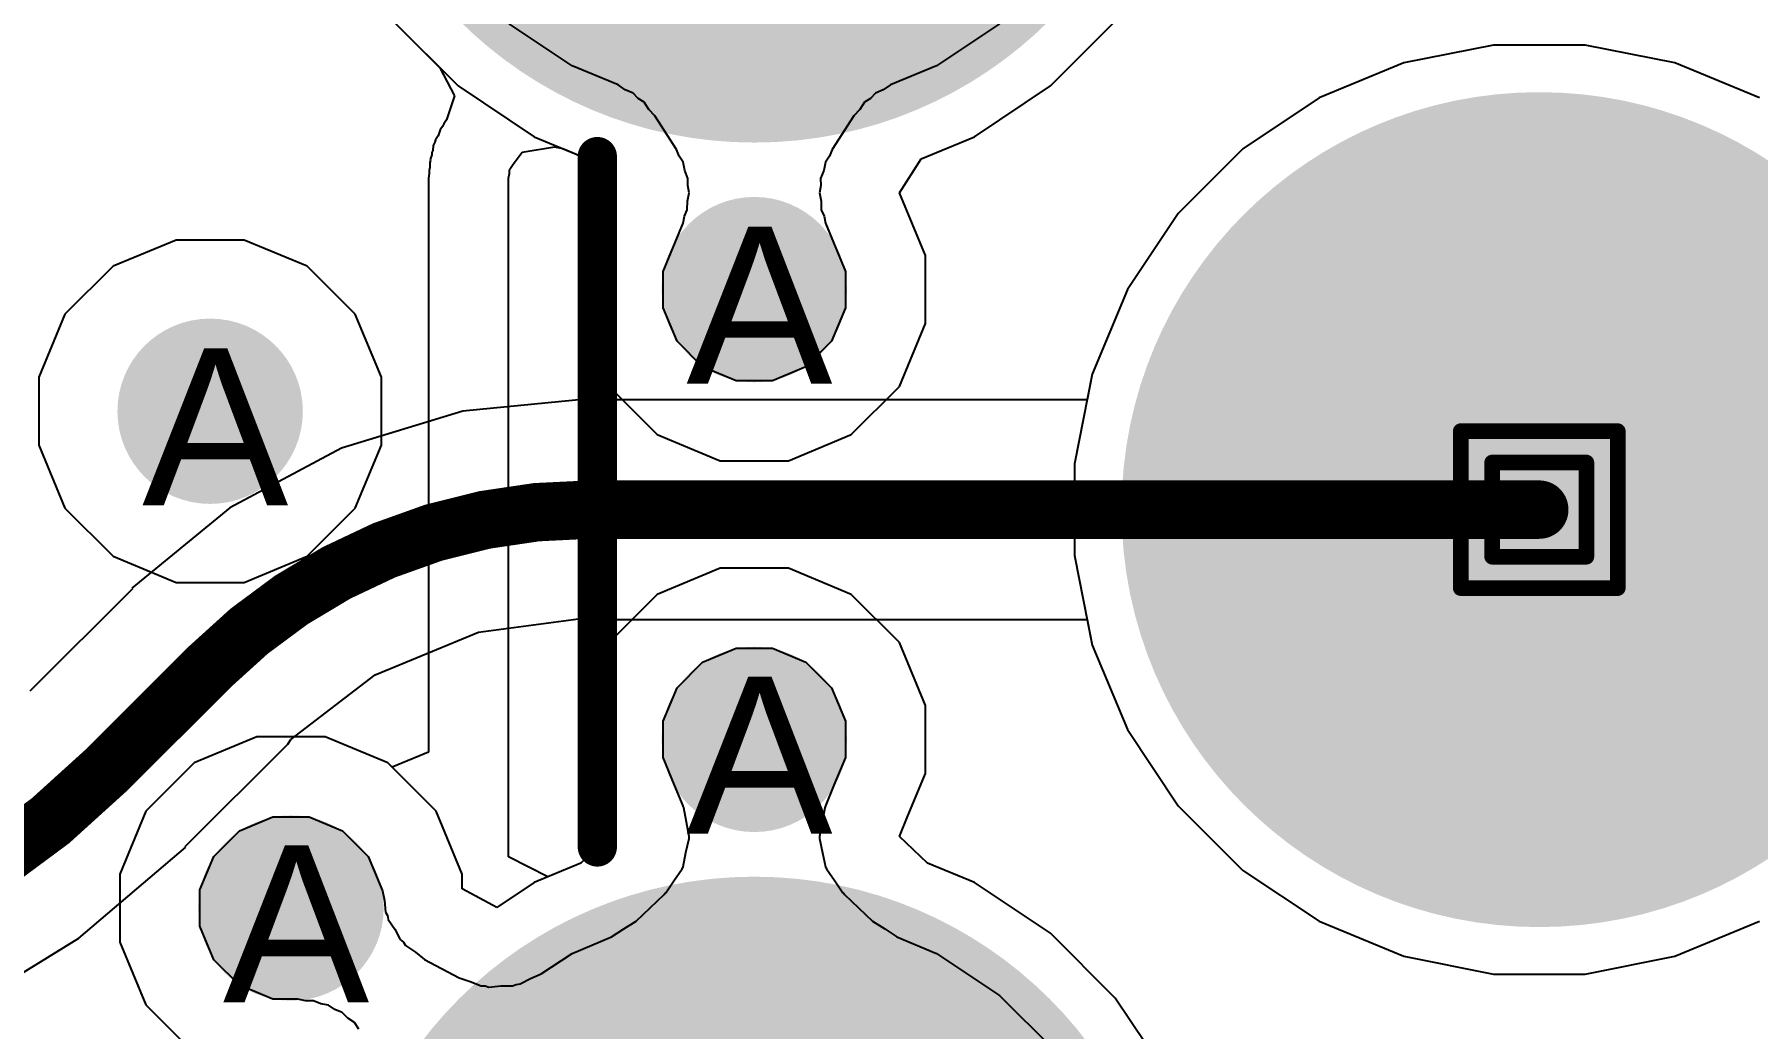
# Model space of a CAD drawing. Header units: inches. Extents: x 0 to 5271, y 0 to 5417.
# Drawn here: x 141.16 to 146.74, y 44.29 to 47.51 of the extents above; entities that cross this region are included whole.
import ezdxf

# ---------------------------------------------------------------- set-up
doc = ezdxf.new("R2010")
doc.units = ezdxf.units.IN
for name, color, linetype in [('Bottom Layer', 5, 'Continuous'), ('Bottom Solder', 6, 'Continuous'), ('Drill Drawing', 1, 'Continuous'), ('L2_GND1', 16, 'Continuous'), ('L3_SIG1', 76, 'Continuous'), ('L4_PWR', 90, 'Continuous'), ('L5_GND2', 156, 'Continuous'), ('L6_SIG2', 130, 'Continuous'), ('L7_GND3', 216, 'Continuous'), ('Multi-Layer', 9, 'Continuous'), ('Pad Holes', 156, 'Continuous'), ('Top Layer', 1, 'Continuous'), ('Top Overlay', 2, 'Continuous'), ('Top Solder', 216, 'Continuous'), ('Via Holes', 16, 'Continuous')]:
    doc.layers.add(name, color=color, linetype=linetype)
doc.styles.add('Arial', font='', dxfattribs={"height": 0.2})
doc.styles.get('Arial').set_extended_font_data('Arial')

# ---------------------------------------------------------------- blocks, each defined once
blk = doc.blocks.new('HJ_SMA175_296')
at = {"layer": 'Bottom Layer'}
h = blk.add_hatch(color=5, dxfattribs=at)
edge = h.paths.add_edge_path()
edge.add_arc((2.54, 2.54), 1.25, 0, 360)
h = blk.add_hatch(color=5, dxfattribs=at)
edge = h.paths.add_edge_path()
edge.add_arc((0, 0), 1.25, 0, 360)
h = blk.add_hatch(color=5, dxfattribs=at)
edge = h.paths.add_edge_path()
edge.add_arc((2.54, -2.54), 1.25, 0, 360)
at = {"layer": 'Bottom Solder'}
h = blk.add_hatch(color=6, dxfattribs=at)
edge = h.paths.add_edge_path()
edge.add_arc((2.54, 2.54), 1.3516, 0, 360)
h = blk.add_hatch(color=6, dxfattribs=at)
edge = h.paths.add_edge_path()
edge.add_arc((0, 0), 1.3516, 0, 360)
h = blk.add_hatch(color=6, dxfattribs=at)
edge = h.paths.add_edge_path()
edge.add_arc((2.54, -2.54), 1.3516, 0, 360)
at = {"layer": 'L2_GND1'}
h = blk.add_hatch(color=16, dxfattribs=at)
edge = h.paths.add_edge_path()
edge.add_arc((2.54, 2.54), 1.25, 0, 360)
h = blk.add_hatch(color=16, dxfattribs=at)
edge = h.paths.add_edge_path()
edge.add_arc((0, 0), 1.25, 0, 360)
h = blk.add_hatch(color=16, dxfattribs=at)
edge = h.paths.add_edge_path()
edge.add_arc((2.54, -2.54), 1.25, 0, 360)
at = {"layer": 'L3_SIG1'}
h = blk.add_hatch(color=76, dxfattribs=at)
edge = h.paths.add_edge_path()
edge.add_arc((2.54, 2.54), 1.25, 0, 360)
h = blk.add_hatch(color=76, dxfattribs=at)
edge = h.paths.add_edge_path()
edge.add_arc((0, 0), 1.25, 0, 360)
h = blk.add_hatch(color=76, dxfattribs=at)
edge = h.paths.add_edge_path()
edge.add_arc((2.54, -2.54), 1.25, 0, 360)
at = {"layer": 'L4_PWR'}
h = blk.add_hatch(color=90, dxfattribs=at)
edge = h.paths.add_edge_path()
edge.add_arc((2.54, 2.54), 1.25, 0, 360)
h = blk.add_hatch(color=90, dxfattribs=at)
edge = h.paths.add_edge_path()
edge.add_arc((0, 0), 1.25, 0, 360)
h = blk.add_hatch(color=90, dxfattribs=at)
edge = h.paths.add_edge_path()
edge.add_arc((2.54, -2.54), 1.25, 0, 360)
at = {"layer": 'L5_GND2'}
h = blk.add_hatch(color=156, dxfattribs=at)
edge = h.paths.add_edge_path()
edge.add_arc((2.54, 2.54), 1.25, 0, 360)
h = blk.add_hatch(color=156, dxfattribs=at)
edge = h.paths.add_edge_path()
edge.add_arc((0, 0), 1.25, 0, 360)
h = blk.add_hatch(color=156, dxfattribs=at)
edge = h.paths.add_edge_path()
edge.add_arc((2.54, -2.54), 1.25, 0, 360)
at = {"layer": 'L6_SIG2'}
h = blk.add_hatch(color=130, dxfattribs=at)
edge = h.paths.add_edge_path()
edge.add_arc((2.54, 2.54), 1.25, 0, 360)
h = blk.add_hatch(color=130, dxfattribs=at)
edge = h.paths.add_edge_path()
edge.add_arc((0, 0), 1.25, 0, 360)
h = blk.add_hatch(color=130, dxfattribs=at)
edge = h.paths.add_edge_path()
edge.add_arc((2.54, -2.54), 1.25, 0, 360)
at = {"layer": 'L7_GND3'}
h = blk.add_hatch(color=216, dxfattribs=at)
edge = h.paths.add_edge_path()
edge.add_arc((2.54, 2.54), 1.25, 0, 360)
h = blk.add_hatch(color=216, dxfattribs=at)
edge = h.paths.add_edge_path()
edge.add_arc((0, 0), 1.25, 0, 360)
h = blk.add_hatch(color=216, dxfattribs=at)
edge = h.paths.add_edge_path()
edge.add_arc((2.54, -2.54), 1.25, 0, 360)
at = {"layer": 'Multi-Layer'}
h = blk.add_hatch(color=9, dxfattribs=at)
edge = h.paths.add_edge_path()
edge.add_arc((2.54, 2.54), 1.25, 0, 360)
h = blk.add_hatch(color=9, dxfattribs=at)
edge = h.paths.add_edge_path()
edge.add_arc((0, 0), 1.25, 0, 360)
h = blk.add_hatch(color=9, dxfattribs=at)
edge = h.paths.add_edge_path()
edge.add_arc((2.54, -2.54), 1.25, 0, 360)
at = {"layer": 'Pad Holes'}
h = blk.add_hatch(color=7, dxfattribs=at)
edge = h.paths.add_edge_path()
edge.add_arc((0, 0), 0.7, 0, 360)
at = {"layer": 'Top Layer'}
h = blk.add_hatch(color=1, dxfattribs=at)
edge = h.paths.add_edge_path()
edge.add_arc((2.54, 2.54), 1.25, 0, 360)
h = blk.add_hatch(color=1, dxfattribs=at)
edge = h.paths.add_edge_path()
edge.add_arc((0, 0), 1.25, 0, 360)
h = blk.add_hatch(color=1, dxfattribs=at)
edge = h.paths.add_edge_path()
edge.add_arc((2.54, -2.54), 1.25, 0, 360)
at = {"layer": 'Top Solder'}
h = blk.add_hatch(color=216, dxfattribs=at)
edge = h.paths.add_edge_path()
edge.add_arc((2.54, 2.54), 1.3516, 0, 360)
h = blk.add_hatch(color=216, dxfattribs=at)
edge = h.paths.add_edge_path()
edge.add_arc((0, 0), 1.3516, 0, 360)
h = blk.add_hatch(color=216, dxfattribs=at)
edge = h.paths.add_edge_path()
edge.add_arc((2.54, -2.54), 1.3516, 0, 360)
at = {"layer": 'Top Overlay'}
blk.add_lwpolyline([(3.048, 1.0922, 0.127, 0.127, 0), (3.048, -1.143, 0.127, 0.127, 0)], format="xyseb", dxfattribs=at)
for points in [[(3.0162, 1.0922, 0.0635, 0.0635, 1), (3.0797, 1.0922, 0.0635, 0.0635, 1)], [(3.0162, -1.143, 0.0635, 0.0635, 1), (3.0797, -1.143, 0.0635, 0.0635, 1)]]:
    blk.add_lwpolyline(points, format="xyseb", close=True, dxfattribs=at)

msp = doc.modelspace()

# ---------------------------------------------------------------- hatches: boundary and pattern name
at = {"layer": 'Bottom Layer'}
h = msp.add_hatch(color=5, dxfattribs=at)
edge = h.paths.add_edge_path()
edge.add_arc((143.4928, 46.6864), 0.3, 0, 360)
h = msp.add_hatch(color=5, dxfattribs=at)
edge = h.paths.add_edge_path()
edge.add_arc((141.732, 46.2925), 0.3, 0, 360)
h = msp.add_hatch(color=5, dxfattribs=at)
edge = h.paths.add_edge_path()
edge.add_arc((143.4928, 45.23), 0.3, 0, 360)
h = msp.add_hatch(color=5, dxfattribs=at)
edge = h.paths.add_edge_path()
edge.add_arc((141.9936, 44.684), 0.3, 0, 360)
at = {"layer": 'L2_GND1'}
h = msp.add_hatch(color=16, dxfattribs=at)
edge = h.paths.add_edge_path()
edge.add_arc((143.4928, 46.6864), 0.3, 0, 360)
h = msp.add_hatch(color=16, dxfattribs=at)
edge = h.paths.add_edge_path()
edge.add_arc((141.732, 46.2925), 0.3, 0, 360)
h = msp.add_hatch(color=16, dxfattribs=at)
edge = h.paths.add_edge_path()
edge.add_arc((143.4928, 45.23), 0.3, 0, 360)
h = msp.add_hatch(color=16, dxfattribs=at)
edge = h.paths.add_edge_path()
edge.add_arc((141.9936, 44.684), 0.3, 0, 360)
at = {"layer": 'L3_SIG1'}
h = msp.add_hatch(color=76, dxfattribs=at)
edge = h.paths.add_edge_path()
edge.add_arc((143.4928, 46.6864), 0.3, 0, 360)
h = msp.add_hatch(color=76, dxfattribs=at)
edge = h.paths.add_edge_path()
edge.add_arc((141.732, 46.2925), 0.3, 0, 360)
h = msp.add_hatch(color=76, dxfattribs=at)
edge = h.paths.add_edge_path()
edge.add_arc((143.4928, 45.23), 0.3, 0, 360)
h = msp.add_hatch(color=76, dxfattribs=at)
edge = h.paths.add_edge_path()
edge.add_arc((141.9936, 44.684), 0.3, 0, 360)
at = {"layer": 'L4_PWR'}
h = msp.add_hatch(color=90, dxfattribs=at)
edge = h.paths.add_edge_path()
edge.add_arc((143.4928, 46.6864), 0.3, 0, 360)
h = msp.add_hatch(color=90, dxfattribs=at)
edge = h.paths.add_edge_path()
edge.add_arc((141.732, 46.2925), 0.3, 0, 360)
h = msp.add_hatch(color=90, dxfattribs=at)
edge = h.paths.add_edge_path()
edge.add_arc((143.4928, 45.23), 0.3, 0, 360)
h = msp.add_hatch(color=90, dxfattribs=at)
edge = h.paths.add_edge_path()
edge.add_arc((141.9936, 44.684), 0.3, 0, 360)
at = {"layer": 'L5_GND2'}
h = msp.add_hatch(color=156, dxfattribs=at)
edge = h.paths.add_edge_path()
edge.add_arc((143.4928, 46.6864), 0.3, 0, 360)
h = msp.add_hatch(color=156, dxfattribs=at)
edge = h.paths.add_edge_path()
edge.add_arc((141.732, 46.2925), 0.3, 0, 360)
h = msp.add_hatch(color=156, dxfattribs=at)
edge = h.paths.add_edge_path()
edge.add_arc((143.4928, 45.23), 0.3, 0, 360)
h = msp.add_hatch(color=156, dxfattribs=at)
edge = h.paths.add_edge_path()
edge.add_arc((141.9936, 44.684), 0.3, 0, 360)
at = {"layer": 'L6_SIG2'}
h = msp.add_hatch(color=130, dxfattribs=at)
edge = h.paths.add_edge_path()
edge.add_arc((143.4928, 46.6864), 0.3, 0, 360)
h = msp.add_hatch(color=130, dxfattribs=at)
edge = h.paths.add_edge_path()
edge.add_arc((141.732, 46.2925), 0.3, 0, 360)
h = msp.add_hatch(color=130, dxfattribs=at)
edge = h.paths.add_edge_path()
edge.add_arc((143.4928, 45.23), 0.3, 0, 360)
h = msp.add_hatch(color=130, dxfattribs=at)
edge = h.paths.add_edge_path()
edge.add_arc((141.9936, 44.684), 0.3, 0, 360)
at = {"layer": 'L7_GND3'}
h = msp.add_hatch(color=216, dxfattribs=at)
edge = h.paths.add_edge_path()
edge.add_arc((143.4928, 46.6864), 0.3, 0, 360)
h = msp.add_hatch(color=216, dxfattribs=at)
edge = h.paths.add_edge_path()
edge.add_arc((141.732, 46.2925), 0.3, 0, 360)
h = msp.add_hatch(color=216, dxfattribs=at)
edge = h.paths.add_edge_path()
edge.add_arc((143.4928, 45.23), 0.3, 0, 360)
h = msp.add_hatch(color=216, dxfattribs=at)
edge = h.paths.add_edge_path()
edge.add_arc((141.9936, 44.684), 0.3, 0, 360)
at = {"layer": 'Top Layer'}
h = msp.add_hatch(color=1, dxfattribs=at)
edge = h.paths.add_edge_path()
edge.add_arc((143.4928, 46.6864), 0.3, 0, 360)
h = msp.add_hatch(color=1, dxfattribs=at)
edge = h.paths.add_edge_path()
edge.add_arc((141.732, 46.2925), 0.3, 0, 360)
h = msp.add_hatch(color=1, dxfattribs=at)
edge = h.paths.add_edge_path()
edge.add_arc((143.4928, 45.23), 0.3, 0, 360)
h = msp.add_hatch(color=1, dxfattribs=at)
edge = h.paths.add_edge_path()
edge.add_arc((141.9936, 44.684), 0.3, 0, 360)
at = {"layer": 'Via Holes'}
h = msp.add_hatch(color=7, dxfattribs=at)
edge = h.paths.add_edge_path()
edge.add_arc((143.4928, 46.6864), 0.15, 0, 360)
h = msp.add_hatch(color=7, dxfattribs=at)
edge = h.paths.add_edge_path()
edge.add_arc((141.732, 46.2925), 0.15, 0, 360)
h = msp.add_hatch(color=7, dxfattribs=at)
edge = h.paths.add_edge_path()
edge.add_arc((143.4928, 45.23), 0.15, 0, 360)
h = msp.add_hatch(color=7, dxfattribs=at)
edge = h.paths.add_edge_path()
edge.add_arc((141.9936, 44.684), 0.15, 0, 360)

# ---------------------------------------------------------------- linework, layer by layer
at = {"layer": 'Bottom Layer'}
for p, q in [((145.8847, 47.478), (145.5941, 47.4202)), ((146.1809, 47.478), (145.8847, 47.478)), ((146.4715, 47.4202), (146.1809, 47.478)), ((145.5941, 47.4202), (145.3204, 47.3069)), ((146.7452, 47.3069), (146.4715, 47.4202)), ((145.3204, 47.3069), (145.0741, 47.1423)), ((145.0741, 47.1423), (144.8646, 46.9328)), ((144.8646, 46.9328), (144.7, 46.6864)), ((144.7, 46.6864), (144.5866, 46.4127)), ((144.5866, 46.4127), (144.5288, 46.1222)), ((144.5288, 46.1222), (144.5288, 45.8259)), ((144.5288, 45.8259), (144.5866, 45.5353)), ((144.5866, 45.5353), (144.7, 45.2616)), ((144.7, 45.2616), (144.8646, 45.0153)), ((144.8646, 45.0153), (145.0741, 44.8058)), ((145.0741, 44.8058), (145.3204, 44.6412)), ((145.3204, 44.6412), (145.5941, 44.5278)), ((146.4715, 44.5278), (146.7452, 44.6412)), ((145.5941, 44.5278), (145.8847, 44.47)), ((146.1809, 44.47), (146.4715, 44.5278)), ((145.8847, 44.47), (146.1809, 44.47))]:
    msp.add_line(p, q, dxfattribs=at)
at = {"layer": 'Drill Drawing'}
for points in [[(145.7788, 46.228, 0.0508, 0.0508, 0), (146.2868, 46.228, 0.0508, 0.0508, 0)], [(145.7788, 45.72, 0.0508, 0.0508, 0), (145.7788, 46.228, 0.0508, 0.0508, 0)], [(146.2868, 45.72, 0.0508, 0.0508, 0), (146.2868, 46.228, 0.0508, 0.0508, 0)], [(145.8804, 46.1264, 0.0508, 0.0508, 0), (146.1852, 46.1264, 0.0508, 0.0508, 0)], [(145.8804, 45.8216, 0.0508, 0.0508, 0), (145.8804, 46.1264, 0.0508, 0.0508, 0)], [(146.1852, 45.8216, 0.0508, 0.0508, 0), (146.1852, 46.1264, 0.0508, 0.0508, 0)], [(145.8804, 45.8216, 0.0508, 0.0508, 0), (146.1852, 45.8216, 0.0508, 0.0508, 0)], [(145.7788, 45.72, 0.0508, 0.0508, 0), (146.2868, 45.72, 0.0508, 0.0508, 0)]]:
    msp.add_lwpolyline(points, format="xyseb", dxfattribs=at)
for points in [[(145.7661, 46.228, 0.0254, 0.0254, 1), (145.7915, 46.228, 0.0254, 0.0254, 1)], [(145.7661, 46.228, 0.0254, 0.0254, 1), (145.7915, 46.228, 0.0254, 0.0254, 1)], [(146.2741, 46.228, 0.0254, 0.0254, 1), (146.2995, 46.228, 0.0254, 0.0254, 1)], [(146.2741, 46.228, 0.0254, 0.0254, 1), (146.2995, 46.228, 0.0254, 0.0254, 1)], [(145.8677, 46.1264, 0.0254, 0.0254, 1), (145.8931, 46.1264, 0.0254, 0.0254, 1)], [(145.8677, 46.1264, 0.0254, 0.0254, 1), (145.8931, 46.1264, 0.0254, 0.0254, 1)], [(146.1725, 46.1264, 0.0254, 0.0254, 1), (146.1979, 46.1264, 0.0254, 0.0254, 1)], [(146.1725, 46.1264, 0.0254, 0.0254, 1), (146.1979, 46.1264, 0.0254, 0.0254, 1)], [(145.8677, 45.8216, 0.0254, 0.0254, 1), (145.8931, 45.8216, 0.0254, 0.0254, 1)], [(145.8677, 45.8216, 0.0254, 0.0254, 1), (145.8931, 45.8216, 0.0254, 0.0254, 1)], [(146.1725, 45.8216, 0.0254, 0.0254, 1), (146.1979, 45.8216, 0.0254, 0.0254, 1)], [(146.1725, 45.8216, 0.0254, 0.0254, 1), (146.1979, 45.8216, 0.0254, 0.0254, 1)], [(145.7661, 45.72, 0.0254, 0.0254, 1), (145.7915, 45.72, 0.0254, 0.0254, 1)], [(145.7661, 45.72, 0.0254, 0.0254, 1), (145.7915, 45.72, 0.0254, 0.0254, 1)], [(146.2741, 45.72, 0.0254, 0.0254, 1), (146.2995, 45.72, 0.0254, 0.0254, 1)], [(146.2741, 45.72, 0.0254, 0.0254, 1), (146.2995, 45.72, 0.0254, 0.0254, 1)]]:
    msp.add_lwpolyline(points, format="xyseb", close=True, dxfattribs=at)
at = {"layer": 'L2_GND1'}
for p, q in [((142.3246, 47.5553), (142.5341, 47.3458)), ((142.9031, 47.4107), (142.6991, 47.547)), ((144.2865, 47.547), (144.0825, 47.4107)), ((144.4516, 47.3458), (144.661, 47.5553)), ((145.8847, 47.478), (145.5941, 47.4202)), ((146.1809, 47.478), (145.8847, 47.478)), ((146.4715, 47.4202), (146.1809, 47.478)), ((143.0521, 47.349), (142.9031, 47.4107)), ((144.0825, 47.4107), (143.9335, 47.349)), ((145.5941, 47.4202), (145.3204, 47.3069)), ((146.7452, 47.3069), (146.4715, 47.4202)), ((142.5341, 47.3458), (142.7804, 47.1812)), ((143.0753, 47.3334), (143.0521, 47.349)), ((143.9335, 47.349), (143.9103, 47.3334)), ((144.2052, 47.1812), (144.4516, 47.3458)), ((143.101, 47.3222), (143.0753, 47.3334)), ((143.1169, 47.3056), (143.101, 47.3222)), ((143.1361, 47.2928), (143.1169, 47.3056)), ((143.1517, 47.2696), (143.1361, 47.2928)), ((143.8495, 47.2928), (143.834, 47.2696)), ((143.8687, 47.3056), (143.8495, 47.2928)), ((143.8847, 47.3222), (143.8687, 47.3056)), ((143.9103, 47.3334), (143.8847, 47.3222)), ((145.3204, 47.3069), (145.0741, 47.1423)), ((143.171, 47.2494), (143.1517, 47.2696)), ((143.2412, 47.14), (143.171, 47.2494)), ((143.8146, 47.2494), (143.7444, 47.14)), ((143.834, 47.2696), (143.8146, 47.2494)), ((142.7804, 47.1812), (142.953, 47.1097)), ((144.0326, 47.1097), (144.2052, 47.1812)), ((143.2496, 47.1185), (143.2412, 47.14)), ((143.2624, 47.0994), (143.2496, 47.1185)), ((143.736, 47.1185), (143.7232, 47.0994)), ((143.7444, 47.14), (143.736, 47.1185)), ((145.0741, 47.1423), (144.8646, 46.9328)), ((142.953, 47.1097), (143.0231, 47.0002)), ((143.2679, 47.0719), (143.2624, 47.0994)), ((143.2781, 47.0459), (143.2679, 47.0719)), ((143.7177, 47.0719), (143.7075, 47.0459)), ((143.7232, 47.0994), (143.7177, 47.0719)), ((143.9625, 47.0002), (144.0326, 47.1097)), ((143.2776, 47.0229), (143.2781, 47.0459)), ((143.2821, 47.0002), (143.2776, 47.0229)), ((143.708, 47.0229), (143.7035, 47.0002)), ((143.7075, 47.0459), (143.708, 47.0229)), ((143.0231, 47.0002), (142.9388, 46.7966)), ((143.2761, 46.9449), (143.2767, 46.9728)), ((143.2767, 46.9728), (143.2821, 47.0002)), ((143.7035, 47.0002), (143.7089, 46.9728)), ((143.7089, 46.9728), (143.7095, 46.9449)), ((144.0468, 46.7966), (143.9625, 47.0002)), ((143.1978, 46.7451), (143.2624, 46.9011)), ((143.2624, 46.9011), (143.2669, 46.9238)), ((143.2669, 46.9238), (143.2761, 46.9449)), ((143.7095, 46.9449), (143.7187, 46.9238)), ((143.7187, 46.9238), (143.7232, 46.9011)), ((143.7232, 46.9011), (143.7878, 46.7451)), ((144.8646, 46.9328), (144.7, 46.6864)), ((141.6218, 46.8465), (141.4182, 46.7622)), ((141.8422, 46.8465), (141.6218, 46.8465)), ((142.0458, 46.7622), (141.8422, 46.8465)), ((142.9388, 46.7966), (142.9388, 46.5762)), ((144.0468, 46.5762), (144.0468, 46.7966)), ((141.4182, 46.7622), (141.2623, 46.6063)), ((142.2017, 46.6063), (142.0458, 46.7622)), ((143.1978, 46.6278), (143.1978, 46.7451)), ((143.7878, 46.7451), (143.7878, 46.6278)), ((144.7, 46.6864), (144.5866, 46.4127)), ((143.2427, 46.5193), (143.1978, 46.6278)), ((143.7878, 46.6278), (143.7429, 46.5193)), ((141.2623, 46.6063), (141.178, 46.4027)), ((142.286, 46.4027), (142.2017, 46.6063)), ((142.9388, 46.5762), (143.0231, 46.3726)), ((143.9625, 46.3726), (144.0468, 46.5762)), ((143.3257, 46.4363), (143.2427, 46.5193)), ((143.7429, 46.5193), (143.6599, 46.4363)), ((141.178, 46.4027), (141.178, 46.1823)), ((142.286, 46.1823), (142.286, 46.4027)), ((143.4341, 46.3914), (143.3257, 46.4363)), ((143.5515, 46.3914), (143.4341, 46.3914)), ((143.6599, 46.4363), (143.5515, 46.3914)), ((144.5866, 46.4127), (144.5288, 46.1222)), ((143.0231, 46.3726), (143.179, 46.2168)), ((143.8066, 46.2168), (143.9625, 46.3726)), ((141.178, 46.1823), (141.2623, 45.9787)), ((142.2017, 45.9787), (142.286, 46.1823)), ((143.179, 46.2168), (143.3826, 46.1324)), ((143.603, 46.1324), (143.8066, 46.2168)), ((143.3826, 46.1324), (143.603, 46.1324)), ((144.5288, 46.1222), (144.5288, 45.8259)), ((141.2623, 45.9787), (141.4182, 45.8229)), ((142.0458, 45.8229), (142.2017, 45.9787)), ((141.4182, 45.8229), (141.6218, 45.7385)), ((141.8422, 45.7385), (142.0458, 45.8229)), ((143.3826, 45.784), (143.179, 45.6996)), ((143.603, 45.784), (143.3826, 45.784)), ((143.8066, 45.6996), (143.603, 45.784)), ((144.5288, 45.8259), (144.5866, 45.5353)), ((141.6218, 45.7385), (141.8422, 45.7385)), ((143.179, 45.6996), (143.0231, 45.5438)), ((143.9625, 45.5438), (143.8066, 45.6996)), ((143.0231, 45.5438), (142.9388, 45.3402)), ((143.3257, 45.4801), (143.4341, 45.525)), ((143.4341, 45.525), (143.5515, 45.525)), ((143.5515, 45.525), (143.6599, 45.4801)), ((144.0468, 45.3402), (143.9625, 45.5438)), ((144.5866, 45.5353), (144.7, 45.2616)), ((143.2427, 45.3971), (143.3257, 45.4801)), ((143.6599, 45.4801), (143.7429, 45.3971)), ((143.1978, 45.2887), (143.2427, 45.3971)), ((143.7429, 45.3971), (143.7878, 45.2887)), ((142.9388, 45.3402), (142.9388, 45.1198)), ((144.0468, 45.1198), (144.0468, 45.3402)), ((143.1978, 45.1713), (143.1978, 45.2887)), ((143.7878, 45.2887), (143.7878, 45.1713)), ((141.8834, 45.238), (141.6798, 45.1537)), ((142.1038, 45.238), (141.8834, 45.238)), ((142.3074, 45.1537), (142.1038, 45.238)), ((144.7, 45.2616), (144.8646, 45.0153)), ((143.235, 45.0815), (143.1978, 45.1713)), ((143.7878, 45.1713), (143.7506, 45.0814)), ((141.6798, 45.1537), (141.5239, 44.9978)), ((142.4632, 44.9978), (142.3074, 45.1537)), ((142.9388, 45.1198), (142.9957, 44.9823)), ((143.9899, 44.9823), (144.0468, 45.1198)), ((143.235, 45.0814), (143.235, 45.0815)), ((143.2624, 45.0153), (143.235, 45.0814)), ((143.235, 45.0814), (143.235, 45.0814)), ((143.7506, 45.0814), (143.7232, 45.0153)), ((143.7506, 45.0814), (143.7506, 45.0814)), ((141.5239, 44.9978), (141.4396, 44.7942)), ((142.5476, 44.7942), (142.4632, 44.9978)), ((143.2631, 45.0119), (143.2624, 45.0153)), ((143.2649, 45.009), (143.2631, 45.0119)), ((143.2729, 44.9625), (143.2649, 45.009)), ((143.7207, 45.009), (143.7127, 44.9624)), ((143.7225, 45.0119), (143.7207, 45.009)), ((143.7232, 45.0153), (143.7225, 45.0119)), ((144.8646, 45.0153), (145.0741, 44.8058)), ((141.8265, 44.9341), (141.9349, 44.979)), ((141.9349, 44.979), (142.0523, 44.979)), ((142.0523, 44.979), (142.1607, 44.9341)), ((142.9957, 44.9823), (143.0231, 44.9162)), ((143.2821, 44.9162), (143.2729, 44.9625)), ((143.7127, 44.9624), (143.7035, 44.9162)), ((143.9625, 44.9162), (143.9899, 44.9823)), ((141.7435, 44.8511), (141.8265, 44.9341)), ((142.1607, 44.9341), (142.2437, 44.8511)), ((143.0231, 44.9162), (142.932, 44.8296)), ((143.2716, 44.8634), (143.282, 44.9094)), ((143.2815, 44.9128), (143.2821, 44.9162)), ((143.282, 44.9094), (143.2815, 44.9128)), ((143.7035, 44.9162), (143.7042, 44.9128)), ((143.7042, 44.9128), (143.7036, 44.9094)), ((143.7036, 44.9094), (143.714, 44.8633)), ((144.0536, 44.8296), (143.9625, 44.9162)), ((141.6986, 44.7427), (141.7435, 44.8511)), ((142.2437, 44.8511), (142.2899, 44.7397)), ((142.932, 44.8296), (142.7804, 44.7669)), ((143.2624, 44.8171), (143.2716, 44.8634)), ((143.714, 44.8633), (143.7232, 44.8171)), ((144.2052, 44.7669), (144.0536, 44.8296)), ((141.4396, 44.7942), (141.4396, 44.5738)), ((142.5476, 44.746), (142.5476, 44.7942)), ((143.2063, 44.733), (143.2325, 44.7723)), ((143.2325, 44.7723), (143.2597, 44.8109)), ((143.2597, 44.8109), (143.2605, 44.8142)), ((143.2605, 44.8142), (143.2624, 44.8171)), ((143.7232, 44.8171), (143.7251, 44.8142)), ((143.7251, 44.8142), (143.7259, 44.8109)), ((143.7259, 44.8109), (143.7531, 44.7723)), ((143.7531, 44.7723), (143.7793, 44.733)), ((145.0741, 44.8058), (145.3204, 44.6412)), ((141.6986, 44.6253), (141.6986, 44.7427)), ((142.2899, 44.7397), (142.296, 44.7087)), ((142.6596, 44.6861), (142.5476, 44.746)), ((142.7804, 44.7669), (142.6596, 44.6861)), ((143.1103, 44.6418), (143.2014, 44.7283)), ((143.2014, 44.7283), (143.2034, 44.7311)), ((143.2034, 44.7311), (143.2063, 44.733)), ((143.7793, 44.733), (143.7822, 44.7311)), ((143.7822, 44.7311), (143.7842, 44.7283)), ((143.7842, 44.7283), (143.8753, 44.6418)), ((144.4516, 44.6023), (144.2052, 44.7669)), ((142.296, 44.7087), (142.2998, 44.6708)), ((142.2998, 44.6708), (142.3058, 44.6595)), ((141.7435, 44.5169), (141.6986, 44.6253)), ((142.3058, 44.6595), (142.3083, 44.6469)), ((142.3083, 44.6469), (142.3295, 44.6153)), ((142.3295, 44.6153), (142.3474, 44.5817)), ((143.0311, 44.5904), (143.0704, 44.6166)), ((143.0704, 44.6166), (143.1103, 44.6418)), ((143.8753, 44.6418), (143.9153, 44.6166)), ((143.9153, 44.6166), (143.9545, 44.5904)), ((145.3204, 44.6412), (145.5941, 44.5278)), ((146.4715, 44.5278), (146.7452, 44.6412)), ((141.4396, 44.5738), (141.5239, 44.3702)), ((142.3474, 44.5817), (142.3573, 44.5736)), ((142.3573, 44.5736), (142.3645, 44.5629)), ((142.3645, 44.5629), (142.3961, 44.5417)), ((142.9031, 44.5373), (143.0311, 44.5904)), ((143.9545, 44.5904), (144.0825, 44.5374)), ((144.661, 44.3928), (144.4516, 44.6023)), ((141.8265, 44.4339), (141.7435, 44.5169)), ((142.3961, 44.5417), (142.4255, 44.5176)), ((142.4255, 44.5176), (142.5375, 44.4577)), ((142.8035, 44.4708), (142.9031, 44.5373)), ((144.0825, 44.5374), (144.2865, 44.4011)), ((145.5941, 44.5278), (145.8847, 44.47)), ((146.1809, 44.47), (146.4715, 44.5278)), ((142.5375, 44.4577), (142.5739, 44.4467)), ((142.5739, 44.4467), (142.6091, 44.4321)), ((142.722, 44.437), (142.7348, 44.4383)), ((142.7348, 44.4383), (142.7683, 44.4563)), ((142.7683, 44.4563), (142.8035, 44.4708)), ((145.8847, 44.47), (146.1809, 44.47)), ((141.9349, 44.389), (141.8265, 44.4339)), ((142.0157, 44.389), (141.9349, 44.389)), ((142.0407, 44.384), (142.0157, 44.389)), ((142.0662, 44.384), (142.0407, 44.384)), ((142.0898, 44.3743), (142.0662, 44.384)), ((142.6091, 44.4321), (142.6219, 44.4321)), ((142.6219, 44.4321), (142.6342, 44.4284)), ((142.6342, 44.4284), (142.6721, 44.4321)), ((142.6721, 44.4321), (142.7101, 44.4321)), ((142.7101, 44.4321), (142.722, 44.437)), ((144.2865, 44.4011), (144.4599, 44.2277)), ((144.8256, 44.1464), (144.661, 44.3928)), ((141.5239, 44.3702), (141.6798, 44.2144)), ((142.1148, 44.3693), (142.0898, 44.3743)), ((142.136, 44.3551), (142.1148, 44.3693)), ((142.1596, 44.3454), (142.136, 44.3551)), ((142.1776, 44.3273), (142.1596, 44.3454)), ((142.1988, 44.3131), (142.1776, 44.3273)), ((142.213, 44.2919), (142.1988, 44.3131))]:
    msp.add_line(p, q, dxfattribs=at)
at = {"layer": 'L3_SIG1'}
for p, q in [((145.8847, 47.478), (145.5941, 47.4202)), ((146.1809, 47.478), (145.8847, 47.478)), ((146.4715, 47.4202), (146.1809, 47.478)), ((145.5941, 47.4202), (145.3204, 47.3069)), ((146.7452, 47.3069), (146.4715, 47.4202)), ((145.3204, 47.3069), (145.0741, 47.1423)), ((145.0741, 47.1423), (144.8646, 46.9328)), ((144.8646, 46.9328), (144.7, 46.6864)), ((144.7, 46.6864), (144.5866, 46.4127)), ((144.5866, 46.4127), (144.5288, 46.1222)), ((144.5288, 46.1222), (144.5288, 45.8259)), ((144.5288, 45.8259), (144.5866, 45.5353)), ((144.5866, 45.5353), (144.7, 45.2616)), ((144.7, 45.2616), (144.8646, 45.0153)), ((144.8646, 45.0153), (145.0741, 44.8058)), ((145.0741, 44.8058), (145.3204, 44.6412)), ((145.3204, 44.6412), (145.5941, 44.5278)), ((146.4715, 44.5278), (146.7452, 44.6412)), ((145.5941, 44.5278), (145.8847, 44.47)), ((146.1809, 44.47), (146.4715, 44.5278)), ((145.8847, 44.47), (146.1809, 44.47))]:
    msp.add_line(p, q, dxfattribs=at)
at = {"layer": 'L4_PWR'}
for p, q in [((142.3246, 47.5553), (142.4755, 47.4044)), ((144.4516, 47.3458), (144.661, 47.5553)), ((145.8847, 47.478), (145.5941, 47.4202)), ((146.1809, 47.478), (145.8847, 47.478)), ((146.4715, 47.4202), (146.1809, 47.478)), ((142.4755, 47.4044), (142.5232, 47.3142)), ((145.5941, 47.4202), (145.3204, 47.3069)), ((146.7452, 47.3069), (146.4715, 47.4202)), ((144.2052, 47.1812), (144.4516, 47.3458)), ((142.5232, 47.3142), (142.4965, 47.2362)), ((145.3204, 47.3069), (145.0741, 47.1423)), ((142.4965, 47.2362), (142.4879, 47.2233)), ((142.4609, 47.1714), (142.4595, 47.1642)), ((142.4697, 47.1845), (142.4609, 47.1714)), ((142.4759, 47.2034), (142.4697, 47.1845)), ((142.478, 47.207), (142.4759, 47.2034)), ((142.4842, 47.2143), (142.478, 47.207)), ((142.4879, 47.2233), (142.4842, 47.2143)), ((144.0326, 47.1097), (144.2052, 47.1812)), ((142.4495, 47.1228), (142.4444, 47.1073)), ((142.4521, 47.1363), (142.4494, 47.1298)), ((142.4494, 47.1298), (142.4495, 47.1228)), ((142.4541, 47.153), (142.4521, 47.1363)), ((142.4554, 47.1569), (142.4541, 47.153)), ((142.4595, 47.1642), (142.4554, 47.1569)), ((142.7121, 47.0927), (142.7416, 47.1309)), ((142.7416, 47.1309), (142.8463, 47.1488)), ((142.8463, 47.1488), (142.8731, 47.1428)), ((142.8731, 47.1428), (142.953, 47.1097)), ((145.0741, 47.1423), (144.8646, 46.9328)), ((142.4412, 47.0623), (142.4382, 47.0472)), ((142.4432, 47.0822), (142.4412, 47.0723)), ((142.4412, 47.0723), (142.4412, 47.0623)), ((142.4446, 47.1047), (142.4432, 47.0978)), ((142.4432, 47.0978), (142.4432, 47.0822)), ((142.4444, 47.1073), (142.4446, 47.1047)), ((142.6972, 47.0472), (142.7002, 47.0623)), ((142.7002, 47.0723), (142.7015, 47.0761)), ((142.7002, 47.0623), (142.7002, 47.0723)), ((142.7015, 47.0761), (142.7035, 47.0798)), ((142.7035, 47.0798), (142.7121, 47.0927)), ((142.953, 47.1097), (143.0231, 47.0002)), ((143.9625, 47.0002), (144.0326, 47.1097)), ((142.4382, 47.0472), (142.4382, 45.1888)), ((142.6972, 44.8496), (142.6972, 47.0472)), ((143.0231, 47.0002), (142.9388, 46.7966)), ((144.0468, 46.7966), (143.9625, 47.0002)), ((144.8646, 46.9328), (144.7, 46.6864)), ((141.6218, 46.8465), (141.4182, 46.7622)), ((141.8422, 46.8465), (141.6218, 46.8465)), ((142.0458, 46.7622), (141.8422, 46.8465)), ((142.9388, 46.7966), (142.9388, 46.5762)), ((144.0468, 46.5762), (144.0468, 46.7966)), ((141.4182, 46.7622), (141.2623, 46.6063)), ((142.2017, 46.6063), (142.0458, 46.7622)), ((144.7, 46.6864), (144.5866, 46.4127)), ((141.2623, 46.6063), (141.178, 46.4027)), ((142.286, 46.4027), (142.2017, 46.6063)), ((142.9388, 46.5762), (143.0231, 46.3726)), ((143.9625, 46.3726), (144.0468, 46.5762)), ((141.178, 46.4027), (141.178, 46.1823)), ((142.286, 46.1823), (142.286, 46.4027)), ((144.5866, 46.4127), (144.5288, 46.1222)), ((143.0231, 46.3726), (143.179, 46.2168)), ((143.8066, 46.2168), (143.9625, 46.3726)), ((141.178, 46.1823), (141.2623, 45.9787)), ((142.2017, 45.9787), (142.286, 46.1823)), ((143.179, 46.2168), (143.3826, 46.1324)), ((143.603, 46.1324), (143.8066, 46.2168)), ((143.3826, 46.1324), (143.603, 46.1324)), ((144.5288, 46.1222), (144.5288, 45.8259)), ((141.2623, 45.9787), (141.4182, 45.8229)), ((142.0458, 45.8229), (142.2017, 45.9787)), ((141.4182, 45.8229), (141.6218, 45.7385)), ((141.8422, 45.7385), (142.0458, 45.8229)), ((143.3826, 45.784), (143.179, 45.6996)), ((143.603, 45.784), (143.3826, 45.784)), ((143.8066, 45.6996), (143.603, 45.784)), ((144.5288, 45.8259), (144.5866, 45.5353)), ((141.6218, 45.7385), (141.8422, 45.7385)), ((143.179, 45.6996), (143.0231, 45.5438)), ((143.9625, 45.5438), (143.8066, 45.6996)), ((143.0231, 45.5438), (142.9388, 45.3402)), ((144.0468, 45.3402), (143.9625, 45.5438)), ((144.5866, 45.5353), (144.7, 45.2616)), ((142.9388, 45.3402), (142.9388, 45.1198)), ((144.0468, 45.1198), (144.0468, 45.3402)), ((141.8834, 45.238), (141.6798, 45.1537)), ((142.1038, 45.238), (141.8834, 45.238)), ((142.3074, 45.1537), (142.1038, 45.238)), ((144.7, 45.2616), (144.8646, 45.0153)), ((142.4382, 45.1888), (142.3209, 45.1402)), ((141.6798, 45.1537), (141.5239, 44.9978)), ((142.3209, 45.1402), (142.3074, 45.1537)), ((142.9388, 45.1198), (142.9957, 44.9823)), ((143.9899, 44.9823), (144.0468, 45.1198)), ((141.5239, 44.9978), (141.4396, 44.7942)), ((144.8646, 45.0153), (145.0741, 44.8058)), ((142.9957, 44.9823), (143.0231, 44.9162)), ((143.9625, 44.9162), (143.9899, 44.9823)), ((143.0231, 44.9162), (142.932, 44.8296)), ((144.0536, 44.8296), (143.9625, 44.9162)), ((142.8242, 44.785), (142.6972, 44.8496)), ((142.932, 44.8296), (142.8242, 44.785)), ((144.2052, 44.7669), (144.0536, 44.8296)), ((141.4396, 44.7942), (141.4396, 44.5738)), ((145.0741, 44.8058), (145.3204, 44.6412)), ((144.4516, 44.6023), (144.2052, 44.7669)), ((145.3204, 44.6412), (145.5941, 44.5278)), ((146.4715, 44.5278), (146.7452, 44.6412)), ((141.4396, 44.5738), (141.5239, 44.3702)), ((144.661, 44.3928), (144.4516, 44.6023)), ((145.5941, 44.5278), (145.8847, 44.47)), ((146.1809, 44.47), (146.4715, 44.5278)), ((145.8847, 44.47), (146.1809, 44.47)), ((144.8256, 44.1464), (144.661, 44.3928)), ((141.5239, 44.3702), (141.6798, 44.2144))]:
    msp.add_line(p, q, dxfattribs=at)
at = {"layer": 'L5_GND2'}
for p, q in [((145.8847, 47.478), (145.5941, 47.4202)), ((146.1809, 47.478), (145.8847, 47.478)), ((146.4715, 47.4202), (146.1809, 47.478)), ((145.5941, 47.4202), (145.3204, 47.3069)), ((146.7452, 47.3069), (146.4715, 47.4202)), ((145.3204, 47.3069), (145.0741, 47.1423)), ((145.0741, 47.1423), (144.8646, 46.9328)), ((144.8646, 46.9328), (144.7, 46.6864)), ((144.7, 46.6864), (144.5866, 46.4127)), ((144.5866, 46.4127), (144.5288, 46.1222)), ((144.5288, 46.1222), (144.5288, 45.8259)), ((144.5288, 45.8259), (144.5866, 45.5353)), ((144.5866, 45.5353), (144.7, 45.2616)), ((144.7, 45.2616), (144.8646, 45.0153)), ((144.8646, 45.0153), (145.0741, 44.8058)), ((145.0741, 44.8058), (145.3204, 44.6412)), ((145.3204, 44.6412), (145.5941, 44.5278)), ((146.4715, 44.5278), (146.7452, 44.6412)), ((145.5941, 44.5278), (145.8847, 44.47)), ((146.1809, 44.47), (146.4715, 44.5278)), ((145.8847, 44.47), (146.1809, 44.47))]:
    msp.add_line(p, q, dxfattribs=at)
at = {"layer": 'L6_SIG2'}
for p, q in [((145.8847, 47.478), (145.5941, 47.4202)), ((146.1809, 47.478), (145.8847, 47.478)), ((146.4715, 47.4202), (146.1809, 47.478)), ((145.5941, 47.4202), (145.3204, 47.3069)), ((146.7452, 47.3069), (146.4715, 47.4202)), ((145.3204, 47.3069), (145.0741, 47.1423)), ((145.0741, 47.1423), (144.8646, 46.9328)), ((144.8646, 46.9328), (144.7, 46.6864)), ((144.7, 46.6864), (144.5866, 46.4127)), ((144.5866, 46.4127), (144.5288, 46.1222)), ((144.5288, 46.1222), (144.5288, 45.8259)), ((144.5288, 45.8259), (144.5866, 45.5353)), ((144.5866, 45.5353), (144.7, 45.2616)), ((144.7, 45.2616), (144.8646, 45.0153)), ((144.8646, 45.0153), (145.0741, 44.8058)), ((145.0741, 44.8058), (145.3204, 44.6412)), ((145.3204, 44.6412), (145.5941, 44.5278)), ((146.4715, 44.5278), (146.7452, 44.6412)), ((145.5941, 44.5278), (145.8847, 44.47)), ((146.1809, 44.47), (146.4715, 44.5278)), ((145.8847, 44.47), (146.1809, 44.47))]:
    msp.add_line(p, q, dxfattribs=at)
at = {"layer": 'L7_GND3'}
for p, q in [((145.8847, 47.478), (145.5941, 47.4202)), ((146.1809, 47.478), (145.8847, 47.478)), ((146.4715, 47.4202), (146.1809, 47.478)), ((145.5941, 47.4202), (145.3204, 47.3069)), ((146.7452, 47.3069), (146.4715, 47.4202)), ((145.3204, 47.3069), (145.0741, 47.1423)), ((145.0741, 47.1423), (144.8646, 46.9328)), ((144.8646, 46.9328), (144.7, 46.6864)), ((144.7, 46.6864), (144.5866, 46.4127)), ((144.5866, 46.4127), (144.5288, 46.1222)), ((144.5288, 46.1222), (144.5288, 45.8259)), ((144.5288, 45.8259), (144.5866, 45.5353)), ((144.5866, 45.5353), (144.7, 45.2616)), ((144.7, 45.2616), (144.8646, 45.0153)), ((144.8646, 45.0153), (145.0741, 44.8058)), ((145.0741, 44.8058), (145.3204, 44.6412)), ((145.3204, 44.6412), (145.5941, 44.5278)), ((146.4715, 44.5278), (146.7452, 44.6412)), ((145.5941, 44.5278), (145.8847, 44.47)), ((146.1809, 44.47), (146.4715, 44.5278)), ((145.8847, 44.47), (146.1809, 44.47))]:
    msp.add_line(p, q, dxfattribs=at)
at = {"layer": 'Top Layer'}
for p, q in [((145.8847, 47.478), (145.5941, 47.4202)), ((146.1809, 47.478), (145.8847, 47.478)), ((146.4715, 47.4202), (146.1809, 47.478)), ((145.5941, 47.4202), (145.3204, 47.3069)), ((146.7452, 47.3069), (146.4715, 47.4202)), ((145.3204, 47.3069), (145.0741, 47.1423)), ((145.0741, 47.1423), (144.8646, 46.9328)), ((144.8646, 46.9328), (144.7, 46.6864)), ((144.7, 46.6864), (144.5866, 46.4127)), ((144.5866, 46.4127), (144.57, 46.3295)), ((142.5501, 46.2925), (142.1574, 46.1734)), ((142.9585, 46.3327), (142.5501, 46.2925)), ((142.9585, 46.3295), (142.9585, 46.3327)), ((144.57, 46.3295), (142.9585, 46.3295)), ((142.1574, 46.1734), (141.7956, 45.98)), ((141.7956, 45.98), (141.4784, 45.7196)), ((141.4807, 45.7173), (141.149, 45.3857)), ((141.4784, 45.7196), (141.4807, 45.7173)), ((142.6, 45.5774), (142.9404, 45.6222)), ((142.9404, 45.6222), (142.9585, 45.6186)), ((142.9585, 45.6186), (144.57, 45.6186)), ((144.57, 45.6186), (144.5866, 45.5353)), ((142.266, 45.439), (142.6, 45.5774)), ((144.5866, 45.5353), (144.7, 45.2616)), ((141.9936, 45.23), (142.266, 45.439)), ((141.9833, 45.2147), (141.9936, 45.23)), ((144.7, 45.2616), (144.8646, 45.0153)), ((141.6517, 44.883), (141.9833, 45.2147)), ((144.8646, 45.0153), (145.0741, 44.8058)), ((141.3075, 44.5862), (141.6532, 44.8815)), ((141.6532, 44.8815), (141.6517, 44.883)), ((145.0741, 44.8058), (145.3204, 44.6412)), ((145.3204, 44.6412), (145.5941, 44.5278)), ((146.4715, 44.5278), (146.7452, 44.6412)), ((140.9198, 44.3487), (141.3075, 44.5862)), ((145.5941, 44.5278), (145.8847, 44.47)), ((146.1809, 44.47), (146.4715, 44.5278)), ((145.8847, 44.47), (146.1809, 44.47))]:
    msp.add_line(p, q, dxfattribs=at)
for points in [[(141.732, 45.466, 0.1893, 0.1893, -0.198912), (142.9585, 45.974, 0.1893, 0.1893, 0)], [(142.9585, 45.974, 0.1893, 0.1893, 0), (146.0328, 45.974, 0.1893, 0.1893, 0)], [(141.4004, 45.1344, 0.1893, 0.1893, 0), (141.732, 45.466, 0.1893, 0.1893, 0)], [(141.4004, 45.1344, 0.1893, 0.1893, -0.198912), (139.6043, 44.3904, 0.1893, 0.1893, 0)]]:
    msp.add_lwpolyline(points, format="xyseb", dxfattribs=at)
for points in [[(142.9112, 45.974, 0.0946, 0.0946, 1), (143.0058, 45.974, 0.0946, 0.0946, 1)], [(142.9112, 45.974, 0.0946, 0.0946, 1), (143.0058, 45.974, 0.0946, 0.0946, 1)], [(145.9855, 45.974, 0.0946, 0.0946, 1), (146.0801, 45.974, 0.0946, 0.0946, 1)], [(141.6847, 45.466, 0.0946, 0.0946, 1), (141.7793, 45.466, 0.0946, 0.0946, 1)], [(141.6847, 45.466, 0.0946, 0.0946, 1), (141.7793, 45.466, 0.0946, 0.0946, 1)], [(141.3531, 45.1344, 0.0946, 0.0946, 1), (141.4477, 45.1344, 0.0946, 0.0946, 1)], [(141.3531, 45.1344, 0.0946, 0.0946, 1), (141.4477, 45.1344, 0.0946, 0.0946, 1)]]:
    msp.add_lwpolyline(points, format="xyseb", close=True, dxfattribs=at)

# ---------------------------------------------------------------- block references
at = {"rotation": 180}
msp.add_blockref('HJ_SMA175_296', (146.0328, 45.974), dxfattribs=at)

# ---------------------------------------------------------------- texts
at = {"layer": 'Drill Drawing', "style": 'Arial'}
for p in [(143.2727, 46.3817), (141.5119, 45.9878), (143.2727, 44.9253), (141.7735, 44.3793)]:
    msp.add_text('A', height=0.508, dxfattribs=at).set_placement(p)

doc.saveas('drawing.dxf')
